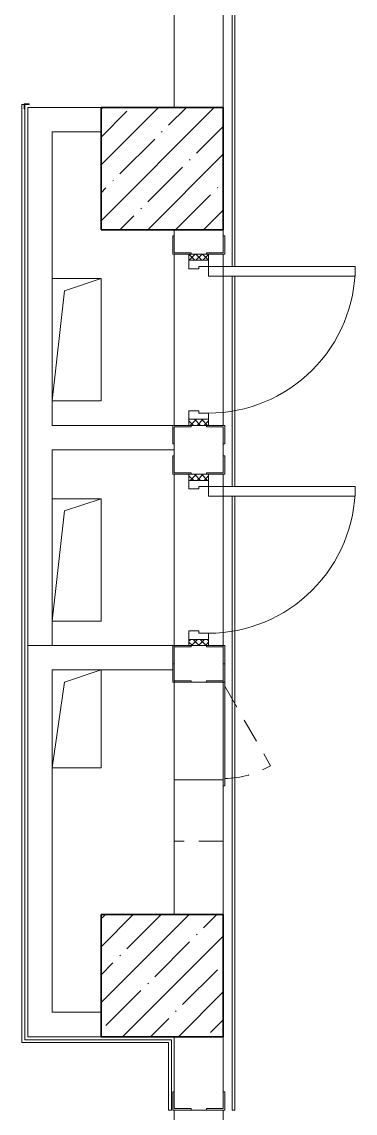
# Model space of a CAD drawing. Header units: millimetres. Extents: x 5993 to 95364, y 94667 to 143522.
# Drawn here: x 42212.7 to 42323.7, y 115206.9 to 115570.1 of the extents above; entities that cross this region are included whole.
import ezdxf

# ---------------------------------------------------------------- set-up
doc = ezdxf.new("R2010")
doc.units = ezdxf.units.MM
for name, pattern in [('200_ШТРИХ__ш1_п0_6_', [160, 100, -60]), ('200_ШТРИХ_ш1п0_6_', [160, 100, -60]), ('Штрих короткий', [300, 150, -150])]:
    doc.linetypes.add(name, pattern=pattern)
for name, color, linetype, lineweight in [('0-2', 7, 'Continuous', 9), ('Двери', 7, 'Continuous', 9), ('Каркас_Импост', 7, 'Continuous', 13), ('Каркас_Импост-1', 7, 'Continuous', 9), ('Несущие колонны', 7, 'Continuous', 9), ('Несущие колонны-1', 7, 'Continuous', 35), ('Обобщенные модели', 7, 'Continuous', 9), ('Общие ребра', 7, 'Continuous', 9), ('Окна', 7, 'Continuous', 9), ('Открывание в плане-1', 7, '200_ШТРИХ__ш1_п0_6_', 9), ('Открывание-1', 7, 'Continuous', 9), ('Панель-2', 7, 'Continuous', 13), ('Перекрытия', 7, 'Continuous', 9), ('Перемычка-1', 7, 'Штрих короткий', 9), ('Перемычка_Пунктирные линии-1', 7, '200_ШТРИХ_ш1п0_6_', 9), ('Стены', 7, 'Continuous', 9), ('Стены-1', 7, 'Continuous', 13)]:
    doc.layers.add(name, color=color, linetype=linetype, lineweight=lineweight)
pattern_1 = [(135, (1951.411, 164.685), (-14.14213562373095, -14.14213562373095), []), (225, (1951.411, 164.685), (14.14213562373095, -14.14213562373095), [])]
pattern_2 = [(45, (-171.384, 164.685), (-14.14213562373095, 14.14213562373095), []), (135, (-171.384, 164.685), (-14.14213562373095, -14.14213562373095), [])]

# ---------------------------------------------------------------- blocks, each defined once
blk = doc.blocks.new('BSC_Колонна _Прямоугольная - 500х500-V53-АИ2_01_План напольных покрытий и плинтусов 1го этажа _Часть 2_')
at = {"layer": 'Несущие колонны'}
h = blk.add_hatch(dxfattribs=at)
h.set_pattern_fill('FP_63', color=256, style=0, pattern_type=2)
h.set_pattern_definition([(45, (-7700, -19300), (-114.0492527375783, 114.0492527375783), []), (45, (-7585.951, -19300), (-114.0492527375783, 114.0492527375783), [201.613, -40.323, 3.353, -36.97])])
h.paths.add_polyline_path([(-249.9999999999843, -249.9999999999865), (250.0000000000103, -249.9999999999778), (250.0000000000125, 250.0000000000211), (-249.9999999999908, 250.0000000000211), (-249.9999999999887, 121.7022763001626)], flags=0)
at = {"layer": 'Несущие колонны-1'}
for p, q in [((250.0000000000001, 250), (-250.0000000000001, 250)), ((-250.0000000000001, 249.9999999999993), (-249.9999999999954, -249.9999999999999)), ((249.9999999999998, -249.999999999992), (249.9999999999998, 250)), ((-249.9999999999954, -249.9999999999999), (249.9999999999998, -249.999999999992))]:
    blk.add_line(p, q, dxfattribs=at)
blk = doc.blocks.new('Дверь_СКБ_1Ст_Внутренняя_ШЕР - СОШ_Д-1__Дв_700x1800h_Технический шкаф ЭОМ и СС_EI30-27930625-АИ2_01_План напольных покрытий и плинтусов 1го этажа _Часть 2_')
at = {"layer": 'Двери'}
h = blk.add_hatch(dxfattribs=at)
h.set_pattern_fill('FP_158', color=256, style=0, pattern_type=2)
h.set_pattern_definition(pattern_1)
h.paths.add_polyline_path([(362.5000000000649, -39.99999999996492), (362.5000000000649, 39.99999999999091), (337.5000000000705, 39.99999999999091), (337.5000000000705, -39.99999999996492)], flags=0)
at = {"layer": 'Каркас_Импост-1'}
h = blk.add_hatch(dxfattribs=at)
h.set_pattern_fill('FP_159', color=256, style=0, pattern_type=2)
h.set_pattern_definition(pattern_2)
h.paths.add_polyline_path([(-312.4999999999376, -39.99999999999957), (-312.4999999999376, 39.99999999999957), (-337.499999999932, 39.99999999999957), (-337.499999999932, -39.99999999999957)], flags=0)
at = {"layer": 'Каркас_Импост'}
for p, q in [((-312.5000000000057, 39.99999999999417), (-337.5000000000059, 39.99999999999417)), ((-337.5000000000059, 31.00000000000421), (-337.5000000000059, -30.99999999998218)), ((-287.5000000000078, 40.00000000003507), (-312.5000000000077, 40.00000000003507)), ((-312.5000000000077, 40.00000000003507), (-312.5000000000077, -39.99999999996491)), ((-312.5000000000057, -40.00000000000603), (-312.5000000000057, 39.99999999999417)), ((-287.5000000000078, 3.581921426132339e-11), (-287.5000000000078, 40.00000000003507)), ((-277.5000000000085, 3.581921426132339e-11), (-287.5000000000078, 3.581921426132339e-11)), ((-277.5000000000085, -39.99999999996491), (-277.5000000000085, 3.581921426132339e-11)), ((312.4999999999914, 3.581921426132339e-11), (302.4999999999911, 3.581921426132339e-11)), ((302.4999999999911, 3.581921426132339e-11), (302.4999999999911, -39.99999999996491)), ((312.4999999999914, 40.00000000003507), (312.4999999999914, 3.581921426132339e-11)), ((337.4999999999924, 40.00000000003507), (312.4999999999914, 40.00000000003507)), ((337.4999999999924, -39.99999999996491), (337.4999999999924, 40.00000000003507)), ((362.4999999999956, 39.99999999999407), (337.499999999995, 39.99999999999407)), ((337.499999999995, 39.99999999999409), (337.499999999995, -39.99999999997593)), ((362.4999999999956, -39.99999999997595), (362.4999999999956, 39.99999999999407)), ((-337.5000000000059, -40.00000000000603), (-312.5000000000057, -40.00000000000603)), ((-312.5000000000077, -39.99999999996491), (-277.5000000000085, -39.99999999996491)), ((302.4999999999911, -39.99999999996491), (337.4999999999924, -39.99999999996491)), ((337.499999999995, -39.99999999997593), (362.4999999999956, -39.99999999997593))]:
    blk.add_line(p, q, dxfattribs=at)
at = {"layer": 'Открывание-1'}
blk.add_arc((-287.4999999999979, 40.00000000003394), 599.9999999999898, 359.9999999999996, 90.00000000000152, dxfattribs=at)
at = {"layer": 'Панель-2'}
for p, q in [((-287.5000000000135, 640.0000000000233), (-287.5000000000106, 40.00000000002319)), ((-247.5000000000135, 640.0000000000234), (-287.5000000000135, 640.0000000000234)), ((-247.5000000000106, 40.00000000002339), (-247.5000000000135, 640.0000000000235)), ((-287.5000000000106, 40.00000000002319), (-247.5000000000106, 40.00000000002319))]:
    blk.add_line(p, q, dxfattribs=at)
blk = doc.blocks.new('Дверь_СКБ_1Ст_Внутренняя_ШЕР - СОШ_Д-1__Дв_700x1800h_Технический шкаф ЭОМ и СС_EI30-27926874-АИ2_01_План напольных покрытий и плинтусов 1го этажа _Часть 2_')
at = {"layer": 'Двери'}
h = blk.add_hatch(dxfattribs=at)
h.set_pattern_fill('FP_158', color=256, style=0, pattern_type=2)
h.set_pattern_definition(pattern_1)
h.paths.add_polyline_path([(362.5000000000389, -39.99999999997358), (362.5000000000389, 39.99999999999091), (337.5000000000359, 39.99999999999091), (337.5000000000359, -39.99999999997358)], flags=0)
at = {"layer": 'Каркас_Импост-1'}
h = blk.add_hatch(dxfattribs=at)
h.set_pattern_fill('FP_159', color=256, style=0, pattern_type=2)
h.set_pattern_definition(pattern_2)
h.paths.add_polyline_path([(-312.4999999999636, -40.00000000000824), (-312.4999999999636, 39.99999999999957), (-337.4999999999666, 39.99999999999957), (-337.4999999999666, -40.00000000000824)], flags=0)
at = {"layer": 'Каркас_Импост'}
for p, q in [((-312.5000000000057, 39.99999999999417), (-337.5000000000059, 39.99999999999417)), ((-337.5000000000059, 30.99999999998726), (-337.5000000000059, -30.99999999999913)), ((-287.5000000000078, 40.00000000003507), (-312.5000000000077, 40.00000000003507)), ((-312.5000000000077, 40.00000000003507), (-312.5000000000077, -39.99999999996491)), ((-312.5000000000057, -40.00000000000603), (-312.5000000000057, 39.99999999999417)), ((-287.5000000000078, 3.581921426132339e-11), (-287.5000000000078, 40.00000000003507)), ((-277.5000000000085, 3.581921426132339e-11), (-287.5000000000078, 3.581921426132339e-11)), ((-277.5000000000085, -39.99999999996491), (-277.5000000000085, 3.581921426132339e-11)), ((312.4999999999914, 3.581921426132339e-11), (302.4999999999911, 3.581921426132339e-11)), ((302.4999999999911, 3.581921426132339e-11), (302.4999999999911, -39.99999999996491)), ((312.4999999999914, 40.00000000003507), (312.4999999999914, 3.581921426132339e-11)), ((337.4999999999924, 40.00000000003507), (312.4999999999914, 40.00000000003507)), ((337.4999999999924, -39.99999999996491), (337.4999999999924, 40.00000000003507)), ((362.4999999999956, 39.99999999999407), (337.499999999995, 39.99999999999407)), ((337.499999999995, 39.99999999999409), (337.499999999995, -39.99999999997593)), ((362.4999999999956, -30.99999999998462), (362.4999999999956, 31.00000000001121)), ((-337.5000000000059, -40.00000000000603), (-312.5000000000057, -40.00000000000603)), ((-312.5000000000077, -39.99999999996491), (-277.5000000000085, -39.99999999996491)), ((302.4999999999911, -39.99999999996491), (337.4999999999924, -39.99999999996491)), ((337.499999999995, -39.99999999997593), (362.4999999999956, -39.99999999997593))]:
    blk.add_line(p, q, dxfattribs=at)
at = {"layer": 'Открывание-1'}
blk.add_arc((-287.4999999999979, 40.00000000003394), 599.9999999999898, 359.9999999999996, 90.00000000000152, dxfattribs=at)
at = {"layer": 'Панель-2'}
for p, q in [((-287.5000000000135, 640.0000000000233), (-287.5000000000106, 40.00000000002319)), ((-247.5000000000135, 640.0000000000234), (-287.5000000000135, 640.0000000000234)), ((-247.5000000000106, 40.00000000002339), (-247.5000000000135, 640.0000000000235)), ((-287.5000000000106, 40.00000000002319), (-247.5000000000106, 40.00000000002319))]:
    blk.add_line(p, q, dxfattribs=at)
blk = doc.blocks.new('Проем_Дверь_Прямоугольный - 1700х2400h_дверные проемы-28051859-АИ2_01_План напольных покрытий и плинтусов 1го этажа _Часть 2_')
at = {"layer": 'Перемычка-1'}
for p, q in [((849.9999999999917, 100.0000000009615), (-850.0000000000082, 100.0000000009615)), ((849.9999999999917, -100), (-850.0000000000082, -100))]:
    blk.add_line(p, q, dxfattribs=at)
blk = doc.blocks.new('Фахверк_СКБ_Уголок - 200_4010_1-27904659-АИ2_01_План напольных покрытий и плинтусов 1го этажа _Часть 2_')
at = {"layer": 'Обобщенные модели'}
for p, q in [((124.9999999999923, 156.000000000004), (49.9999999999917, 156.000000000004)), ((49.9999999999917, 156.000000000004), (49.9999999999917, 150.000000000004)), ((49.9999999999917, 150.000000000004), (118.9999999999916, 150.000000000004)), ((118.9999999999916, 150.000000000004), (118.9999999999916, 81.00000000000416)), ((124.9999999999923, 81.00000000000416), (124.9999999999923, 156.000000000004)), ((118.9999999999916, 81.00000000000416), (124.9999999999923, 81.00000000000416)), ((124.9999999999923, 19.00000000000962), (118.9999999999923, 19.00000000000962)), ((118.9999999999923, 19.00000000000962), (118.9999999999923, -49.99999999999012)), ((124.9999999999923, -55.99999999999062), (124.9999999999923, 19.00000000000962)), ((118.9999999999923, -49.99999999999012), (49.99999999999249, -49.99999999999012)), ((49.99999999999249, -49.99999999999012), (49.99999999999249, -55.99999999999062)), ((49.99999999999249, -55.99999999999062), (124.9999999999923, -55.99999999999062))]:
    blk.add_line(p, q, dxfattribs=at)
blk = doc.blocks.new('Фахверк_СКБ_Уголок - 200_4010-27904266-АИ2_01_План напольных покрытий и плинтусов 1го этажа _Часть 2_')
at = {"layer": 'Обобщенные модели'}
for p, q in [((124.9999999999923, 156.000000000004), (49.9999999999917, 156.000000000004)), ((49.9999999999917, 156.000000000004), (49.9999999999917, 150.000000000004)), ((49.9999999999917, 150.000000000004), (118.9999999999916, 150.000000000004)), ((118.9999999999916, 150.000000000004), (118.9999999999916, 81.00000000000416)), ((124.9999999999923, 81.00000000000416), (124.9999999999923, 156.000000000004)), ((118.9999999999916, 81.00000000000416), (124.9999999999923, 81.00000000000416)), ((124.9999999999923, 19.00000000000962), (118.9999999999923, 19.00000000000962)), ((118.9999999999923, 19.00000000000962), (118.9999999999923, -49.99999999999012)), ((124.9999999999923, -55.99999999999062), (124.9999999999923, 19.00000000000962)), ((118.9999999999923, -49.99999999999012), (49.99999999999249, -49.99999999999012)), ((49.99999999999249, -49.99999999999012), (49.99999999999249, -55.99999999999062)), ((49.99999999999249, -55.99999999999062), (124.9999999999923, -55.99999999999062))]:
    blk.add_line(p, q, dxfattribs=at)
blk = doc.blocks.new('АР_Перемычка - АР_Перемычка-27927451-АИ2_01_План напольных покрытий и плинтусов 1го этажа _Часть 2_')
at = {"layer": 'Обобщенные модели'}
blk.add_line((0, -99.99999999999349), (8.999999999999984, -99.99999999999349), dxfattribs=at)
at = {"layer": 'Перемычка_Пунктирные линии-1'}
for p, q in [((0, 100.0000000000065), (700.0000000000033, 100.0000000000065)), ((0, -31.00000000000554), (0, 30.99999999998884)), ((700.0000000000033, 31.00000000000295), (700.0000000000033, -30.99999999999209)), ((0, -99.99999999999349), (700.0000000000033, -99.99999999999349))]:
    blk.add_line(p, q, dxfattribs=at)
blk = doc.blocks.new('АР_Перемычка - АР_Перемычка-V172-АИ2_01_План напольных покрытий и плинтусов 1го этажа _Часть 2_')
at = {"layer": 'Обобщенные модели'}
blk.add_line((0, -99.99999999999349), (7.999999999999941, -99.99999999999349), dxfattribs=at)
at = {"layer": 'Перемычка_Пунктирные линии-1'}
for p, q in [((0, 100.0000000000065), (849.9999999999945, 100.0000000000065)), ((0, -31.00000000000342), (0, 30.99999999999097)), ((0, -99.99999999999349), (849.9999999999945, -99.99999999999349))]:
    blk.add_line(p, q, dxfattribs=at)
blk = doc.blocks.new('154_Стойка_СКБ_Уголок - СМ-2230_200-28216496-АИ2_01_План напольных покрытий и плинтусов 1го этажа _Часть 2_')
at = {"layer": 'Обобщенные модели'}
for p, q in [((124.9999999999926, 156.0000000000131), (124.9999999999926, 90.00000000000378)), ((199.9999999999932, 156.0000000000131), (124.9999999999926, 156.0000000000131)), ((130.9999999999933, 81.00000000001329), (130.9999999999933, 150.0000000000131)), ((130.9999999999933, 150.0000000000131), (199.9999999999932, 150.0000000000131)), ((199.9999999999932, 150.0000000000131), (199.9999999999932, 156.0000000000131)), ((124.9999999999926, 81.00000000001329), (130.9999999999933, 81.00000000001329)), ((130.9999999999922, 19.00000000001329), (124.9999999999923, 19.00000000001329)), ((124.9999999999923, 10.00000000000581), (124.9999999999923, -55.99999999998696)), ((130.9999999999922, -49.99999999998694), (130.9999999999922, 19.00000000001329)), ((124.9999999999923, -55.99999999998696), (199.9999999999924, -55.99999999998696)), ((199.9999999999924, -49.99999999998694), (130.9999999999922, -49.99999999998694)), ((199.9999999999924, -55.99999999998696), (199.9999999999924, -49.99999999998694))]:
    blk.add_line(p, q, dxfattribs=at)
blk = doc.blocks.new('AR_Отверстие Ниша - Лючок-32404569-АИ2_01_План напольных покрытий и плинтусов 1го этажа _Часть 2_')
at = {"layer": 'Окна'}
for p, q in [((199.999999999192, 99.9999999992), (-199.999999999208, 99.9999999992)), ((-199.999999999208, 99.9999999992), (-199.999999999208, -100)), ((199.999999999192, -100), (199.999999999192, 99.9999999992)), ((-199.999999999208, -100), (199.999999999192, -100))]:
    blk.add_line(p, q, dxfattribs=at)
blk = doc.blocks.new('Л_Общий_Лючок - Лючок-V188-АИ2_01_План напольных покрытий и плинтусов 1го этажа _Часть 2_')
at = {"layer": 'Окна'}
for p, q in [((423.9999999984, 6.00000000000021), (-8.121503469737946e-13, 6.00000000000021)), ((399.9999999984025, 0), (423.9999999984, 0)), ((423.9999999984, 6.00000000000021), (423.9999999984, 0))]:
    blk.add_line(p, q, dxfattribs=at)
at = {"layer": 'Открывание в плане-1'}
blk.add_line((16.39230484541123, 5.999999999999798), (342.0178566669795, 193.9999999991998), dxfattribs=at)
blk.add_arc((6.000000000001191, 2.7494673204842e-12), 387.9999999984, 0.8905315180150803, 29.99999999999961, dxfattribs=at)
blk = doc.blocks.new('АР_Перемычка1 - АР_Перемычка 2-29791561-АИ2_01_План напольных покрытий и плинтусов 1го этажа _Часть 2_')
at = {"layer": 'Перемычка_Пунктирные линии-1'}
for p, q in [((-250, 100.0000000000065), (1.691979889528739e-12, 100.0000000000065)), ((-250, -99.99999999999349), (-250, 100.0000000000065)), ((-250, -99.99999999999349), (1.691979889528739e-12, -99.99999999999349))]:
    blk.add_line(p, q, dxfattribs=at)
blk = doc.blocks.new('154_Стойка_СКБ_Уголок - СМ-2230_200-V195-АИ2_01_План напольных покрытий и плинтусов 1го этажа _Часть 2_')
at = {"layer": 'Обобщенные модели'}
for p, q in [((124.9999999999926, 156.0000000000131), (124.9999999999926, 149.9999999992133)), ((199.9999999999932, 156.0000000000131), (124.9999999999926, 156.0000000000131)), ((130.9999999999933, 81.00000000001329), (130.9999999999933, 150.0000000000131)), ((130.9999999999933, 150.0000000000131), (199.9999999999932, 150.0000000000131)), ((199.9999999999932, 150.0000000000131), (199.9999999999932, 156.0000000000131)), ((124.9999999999926, 81.00000000001329), (130.9999999999933, 81.00000000001329)), ((130.9999999999922, 19.00000000001329), (124.9999999999923, 19.00000000001329)), ((130.9999999999922, -49.99999999998694), (130.9999999999922, 19.00000000001329)), ((124.9999999999923, -49.99999999998762), (124.9999999999923, -55.99999999998696)), ((124.9999999999923, -55.99999999998696), (199.9999999999924, -55.99999999998696)), ((199.9999999999924, -49.99999999998694), (130.9999999999922, -49.99999999998694)), ((199.9999999999924, -55.99999999998696), (199.9999999999924, -49.99999999998694))]:
    blk.add_line(p, q, dxfattribs=at)
blk = doc.blocks.new('AR_Отверстие прямоугольное _в плите_ - AR_Отверстие прямоугольное _в плите_-30229458-АИ2_01_План напольных покрытий и плинтусов 1го этажа _Часть 2_')
at = {"layer": 'Обобщенные модели'}
for p, q in [((99.9999999996036, 250.0000000752069), (-99.99999999959637, 250.0000000752069)), ((-49.99999999979637, 200.0000000754069), (99.9999999996036, 250.0000000752069)), ((99.9999999996036, -250.0000000751931), (99.9999999996036, 250.0000000752069)), ((-99.99999999959637, -250.0000000751931), (-49.99999999979637, 200.0000000754069)), ((-99.99999999959637, -250.0000000751931), (99.9999999996036, -250.0000000751931))]:
    blk.add_line(p, q, dxfattribs=at)
blk = doc.blocks.new('AR_Отверстие прямоугольное _в плите_ - AR_Отверстие прямоугольное _в плите_-V259-АИ2_01_План напольных покрытий и плинтусов 1го этажа _Часть 2_')
at = {"layer": 'Обобщенные модели'}
for p, q in [((-49.99999999979637, 149.9999999994069), (99.9999999996036, 199.9999999992069)), ((99.9999999996036, -199.9999999991931), (99.9999999996036, 199.9999999992069)), ((-99.99999999959637, -199.9999999991931), (-49.99999999979637, 149.9999999994069)), ((-99.99999999959637, -199.9999999991931), (99.9999999996036, -199.9999999991931))]:
    blk.add_line(p, q, dxfattribs=at)

msp = doc.modelspace()

# ---------------------------------------------------------------- hatches: boundary and pattern name
at = {"layer": 'Несущие колонны'}
h = msp.add_hatch(dxfattribs=at)
h.set_pattern_fill('FP_2', color=256, scale=0.08139549610658335, style=0, pattern_type=2)
h.set_pattern_definition([(45, (41632.67043653772, 113950.3731741694), (-9.283095507160292, 9.283095507160292), []), (45, (41641.95351147318, 113950.3731741694), (-9.283095507160292, 9.283095507160292), [16.41030876104048, -3.282029194009654, 0.272919098445374, -3.009191491060387])])
h.paths.add_polyline_path([(42279.76463058511, 115232.352237848), (42279.76463058511, 115273.0499859013), (42239.06688253183, 115273.0499859013), (42239.06688253183, 115232.352237848)], flags=0)

# ---------------------------------------------------------------- linework, layer by layer
at = {"layer": 'Несущие колонны-1'}
for p, q in [((42279.76463058511, 115273.0499859013), (42239.0668825318, 115273.0499859013)), ((42239.0668825318, 115273.0499859013), (42239.06688253183, 115232.352237848)), ((42279.76463058511, 115232.352237848), (42279.76463058511, 115273.0499859013)), ((42239.06688253183, 115232.352237848), (42279.76463058511, 115232.352237848))]:
    msp.add_line(p, q, dxfattribs=at)
at = {"layer": 'Обобщенные модели'}
for p, q in [((42215.13610506991, 115542.7946599985), (42213.50819514779, 115542.7946599985)), ((42213.50819514779, 115542.7946599985), (42213.50819514779, 115541.1667500764)), ((42215.13610506991, 115542.6318690063), (42215.13610506991, 115542.7946599985)), ((42213.50819514779, 115541.1667500764), (42213.67098613999, 115541.1667500764)), ((42213.67098613999, 115541.1667500764), (42213.67098613999, 115542.6318690063)), ((42213.67098613999, 115542.6318690063), (42215.13610506991, 115542.6318690063))]:
    msp.add_line(p, q, dxfattribs=at)
at = {"layer": 'Общие ребра'}
msp.add_line((42263.4855313638, 115427.7014285038), (42263.4855313638, 115429.7363159065), dxfattribs=at)
at = {"layer": 'Перекрытия'}
for p, q in [((42279.76463058511, 115069.5612456348), (42279.76463058511, 115207.933589016)), ((42279.76463058514, 115207.933589016), (42279.76463058514, 115069.5612456348))]:
    msp.add_line(p, q, dxfattribs=at)
at = {"layer": 'Стены'}
for p, q in [((42282.76030716137, 115488.7480505837), (42282.76030716137, 115800.1265209395)), ((42283.65565761855, 115800.1265209395), (42283.65565761854, 115488.7480505837)), ((42212.69474179328, 115230.3987459414), (42212.69474179328, 115542.6318690063)), ((42212.69474179328, 115542.6318690063), (42213.50819514779, 115542.6318690063)), ((42213.67148774659, 115541.1667500764), (42213.67148774656, 115231.3754918947)), ((42263.4855313638, 115435.8409781145), (42263.4855313638, 115492.8178253891)), ((42279.76463058511, 115492.8178253891), (42279.76463058511, 115488.7480505837)), ((42279.76463058511, 115485.4922307395), (42279.76463058511, 115435.8409781145)), ((42282.76030716137, 115415.4921040878), (42282.76030716137, 115485.4922307395)), ((42283.65565761854, 115485.4922307395), (42283.65565761854, 115415.4921040878)), ((42263.4855313638, 115362.5850316185), (42263.4855313638, 115419.5618788931)), ((42279.76463058511, 115419.5618788931), (42279.76463058511, 115415.4921040878)), ((42279.76463058511, 115412.2362842435), (42279.76463058511, 115362.5850316185)), ((42282.76030716137, 115207.9335890158), (42282.76030716137, 115412.2362842436)), ((42283.65565761854, 115412.2362842436), (42283.65565761854, 115207.9335890158)), ((42261.53203945722, 115230.3987459414), (42212.69474179328, 115230.3987459414)), ((42213.67148774656, 115231.3754918947), (42262.50878541052, 115231.3754918947)), ((42261.53203945722, 115207.933589016), (42261.53203945722, 115230.3987459414)), ((42262.50878541052, 115231.3754918947), (42262.50878541052, 115207.933589016)), ((42261.53203945722, 115207.933589016), (42262.50878541052, 115207.933589016)), ((42282.76030716137, 115207.9335890158), (42283.65565761854, 115207.9335890158))]:
    msp.add_line(p, q, dxfattribs=at)
at = {"layer": 'Стены-1'}
for p, q in [((42263.4855313638, 115720.7252144875), (42263.4855313638, 115541.655123053)), ((42279.76463058511, 115541.655123053), (42279.76463058511, 115718.7717225809)), ((42214.64823369985, 115541.655123053), (42214.64823369985, 115362.5850316185)), ((42222.78778331049, 115541.655123053), (42214.64823369985, 115541.655123053)), ((42239.0668825318, 115541.655123053), (42222.78778331049, 115541.655123053)), ((42222.78778331049, 115533.5155734424), (42239.0668825318, 115533.5155734424)), ((42222.78778331049, 115435.8409781145), (42222.78778331049, 115533.5155734424)), ((42263.4855313638, 115500.9573749997), (42263.4855313638, 115498.9224875971)), ((42279.76463058511, 115498.9224875971), (42279.76463058511, 115500.9573749997)), ((42262.99715838714, 115435.8409781145), (42222.78778331049, 115435.8409781145)), ((42222.78778331049, 115427.7014285038), (42263.4855313638, 115427.7014285038)), ((42222.78778331049, 115362.5850316185), (42222.78778331049, 115427.7014285038)), ((42263.4855313638, 115427.7014285038), (42263.4855313638, 115425.6665411011)), ((42279.76463058511, 115425.6665411011), (42279.76463058511, 115429.7363159065)), ((42262.99715838714, 115362.5850316185), (42214.64823369985, 115362.5850316185)), ((42214.64823369985, 115362.5850316185), (42214.64823369985, 115354.4454820079)), ((42214.64823369985, 115362.5850316185), (42222.78778331049, 115362.5850316185)), ((42214.64823369985, 115354.4454820079), (42214.64823369985, 115232.352237848)), ((42222.78778331049, 115354.4454820079), (42262.99715838714, 115354.4454820079)), ((42222.78778331049, 115240.4917874587), (42222.78778331049, 115354.4454820079)), ((42263.4855313638, 115317.81750876), (42263.4855313638, 115273.0499859013)), ((42279.76463058511, 115273.0499859013), (42279.76463058511, 115315.8640168535)), ((42263.4855313638, 115273.0499859013), (42279.76463058511, 115273.0499859013)), ((42239.0668825318, 115240.4917874587), (42222.78778331049, 115240.4917874587)), ((42239.0668825318, 115232.352237848), (42239.0668825318, 115240.4917874587)), ((42214.64823369985, 115232.352237848), (42222.78778331049, 115232.352237848)), ((42222.78778331049, 115232.352237848), (42239.0668825318, 115232.352237848)), ((42279.76463058511, 115232.352237848), (42263.4855313638, 115232.352237848)), ((42263.4855313638, 115232.352237848), (42263.4855313638, 115214.038251224)), ((42279.76463058511, 115214.038251224), (42279.76463058511, 115232.352237848)), ((42269.10182059514, 115207.933589016), (42274.14834135375, 115207.933589016))]:
    msp.add_line(p, q, dxfattribs=at)

# ---------------------------------------------------------------- block references
at = {"layer": '0-2', "xscale": 0.08139549610658335, "yscale": 0.08139549610658335, "zscale": 0.08139549610658335}
for name, p in [('BSC_Колонна _Прямоугольная - 500х500-V53-АИ2_01_План напольных покрытий и плинтусов 1го этажа _Часть 2_', (42259.41575655846, 115521.3062490264)), ('AR_Отверстие прямоугольное _в плите_ - AR_Отверстие прямоугольное _в плите_-30229458-АИ2_01_План напольных покрытий и плинтусов 1го этажа _Часть 2_', (42230.92733292116, 115464.3294017518)), ('AR_Отверстие прямоугольное _в плите_ - AR_Отверстие прямоугольное _в плите_-30229458-АИ2_01_План напольных покрытий и плинтусов 1го этажа _Часть 2_', (42230.92733292116, 115391.0577081679)), ('AR_Отверстие прямоугольное _в плите_ - AR_Отверстие прямоугольное _в плите_-V259-АИ2_01_План напольных покрытий и плинтусов 1го этажа _Часть 2_', (42230.92733292127, 115338.1663827867))]:
    msp.add_blockref(name, p, dxfattribs=at)
for name, p, rotation in [('Фахверк_СКБ_Уголок - 200_4010_1-27904659-АИ2_01_План напольных покрытий и плинтусов 1го этажа _Часть 2_', (42267.55530616912, 115502.9922624024), 269.9999999999999), ('АР_Перемычка - АР_Перемычка-27927451-АИ2_01_План напольных покрытий и плинтусов 1го этажа _Часть 2_', (42271.62508097447, 115492.8178253891), 269.9999999999999), ('Дверь_СКБ_1Ст_Внутренняя_ШЕР - СОШ_Д-1__Дв_700x1800h_Технический шкаф ЭОМ и СС_EI30-27926874-АИ2_01_План напольных покрытий и плинтусов 1го этажа _Часть 2_', (42271.62508097447, 115465.3468454531), 269.9999999999999), ('Фахверк_СКБ_Уголок - 200_4010_1-27904659-АИ2_01_План напольных покрытий и плинтусов 1го этажа _Часть 2_', (42275.69485577979, 115425.6665411011), 89.99999999999991), ('Фахверк_СКБ_Уголок - 200_4010_1-27904659-АИ2_01_План напольных покрытий и плинтусов 1го этажа _Часть 2_', (42267.55530616912, 115429.7363159065), 269.9999999999999), ('АР_Перемычка - АР_Перемычка-V172-АИ2_01_План напольных покрытий и плинтусов 1го этажа _Часть 2_', (42271.62508097447, 115419.5618788931), 269.9999999999999), ('Дверь_СКБ_1Ст_Внутренняя_ШЕР - СОШ_Д-1__Дв_700x1800h_Технический шкаф ЭОМ и СС_EI30-27930625-АИ2_01_План напольных покрытий и плинтусов 1го этажа _Часть 2_', (42271.62508097447, 115392.0908989572), 269.9999999999999), ('154_Стойка_СКБ_Уголок - СМ-2230_200-28216496-АИ2_01_План напольных покрытий и плинтусов 1го этажа _Часть 2_', (42267.55530616912, 115372.7594686319), 269.9999999999999), ('154_Стойка_СКБ_Уголок - СМ-2230_200-V195-АИ2_01_План напольных покрытий и плинтусов 1го этажа _Часть 2_', (42275.69485577979, 115340.2012701892), 89.99999999999991), ('AR_Отверстие Ниша - Лючок-32404569-АИ2_01_План напольных покрытий и плинтусов 1го этажа _Часть 2_', (42271.62508097447, 115334.0966079813), 89.99999999999991), ('Л_Общий_Лючок - Лючок-V188-АИ2_01_План напольных покрытий и плинтусов 1го этажа _Часть 2_', (42279.76463058511, 115350.3757072025), 269.9999999999999), ('АР_Перемычка1 - АР_Перемычка 2-29791561-АИ2_01_План напольных покрытий и плинтусов 1го этажа _Часть 2_', (42271.62508097447, 115317.81750876), 89.99999999999991), ('Фахверк_СКБ_Уголок - 200_4010-27904266-АИ2_01_План напольных покрытий и плинтусов 1го этажа _Часть 2_', (42267.55530616912, 115218.1080260294), 269.9999999999999), ('Проем_Дверь_Прямоугольный - 1700х2400h_дверные проемы-28051859-АИ2_01_План напольных покрытий и плинтусов 1го этажа _Часть 2_', (42271.62508097447, 115138.7474173254), 89.99999999999991)]:
    msp.add_blockref(name, p, dxfattribs=dict(at, rotation=rotation))

doc.saveas('drawing.dxf')
